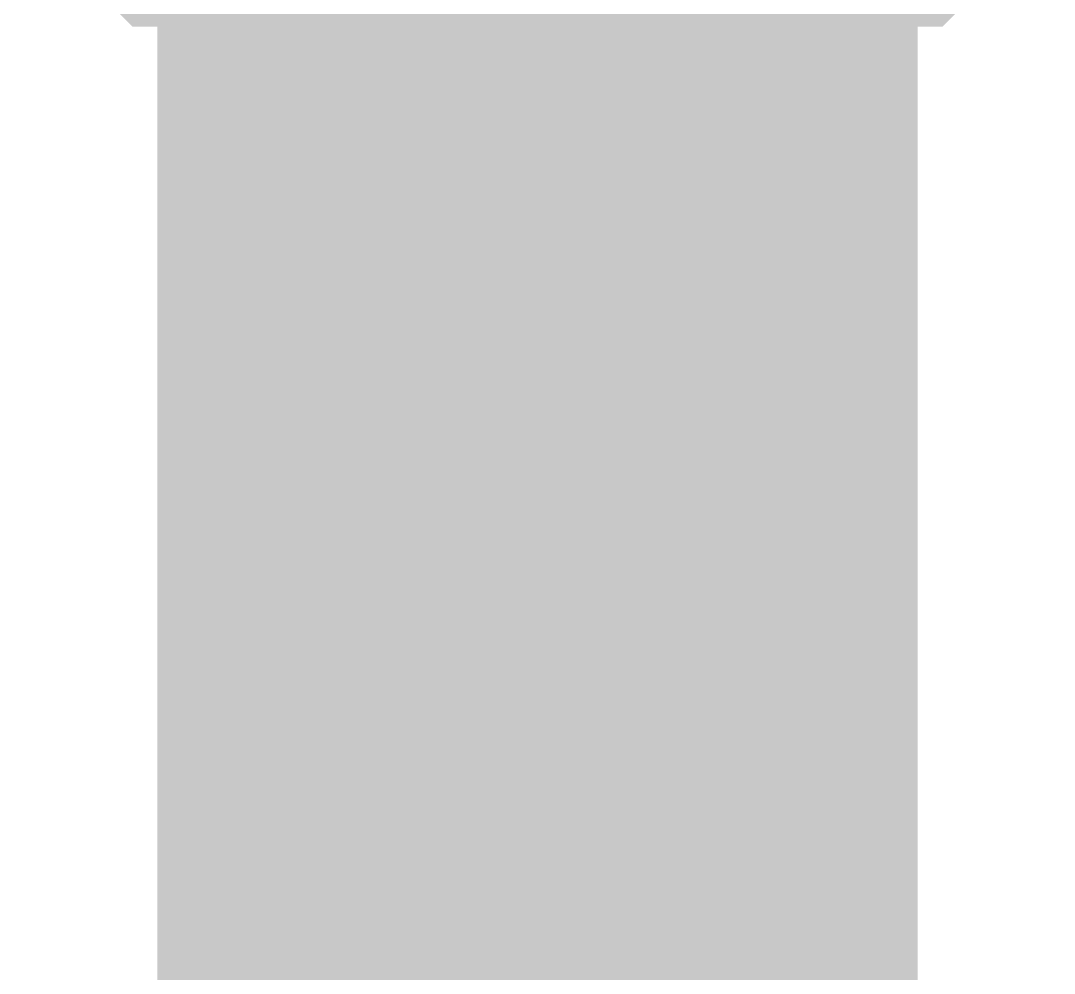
# Model space of a CAD drawing. Header units: inches. Extents: x 0 to 841, y 0 to 594.
# Drawn here: x 259.507 to 260.526, y 60.703 to 61.641 of the extents above; entities that cross this region are included whole.
import ezdxf

# ---------------------------------------------------------------- set-up
doc = ezdxf.new("R2010")
doc.units = ezdxf.units.IN
doc.layers.add('Sheet', color=255, linetype='Continuous')

msp = doc.modelspace()

# ---------------------------------------------------------------- linework, layer by layer
at = {"layer": 'Sheet'}
for points in [[(260.0165, 57.4955, 0.7493, 0.7493, 0), (260.0165, 62.4814, 0.7493, 0.7493, 0)], [(260.0165, 57.4955, 0.2997, 0.2997, 0), (260.0165, 62.4814, 0.2997, 0.2997, 0)], [(260.0165, 61.7178, 0.2997, 0.2997, 0), (259.9716, 61.7178, 0.2997, 0.2997, 0), (259.9267, 61.7178, 0.2997, 0.2997, 0), (259.9042, 61.7178, 0.2997, 0.2997, 0), (259.8593, 61.7402, 0.2997, 0.2997, 0), (259.8144, 61.7402, 0.2997, 0.2997, 0), (259.7919, 61.7627, 0.2997, 0.2997, 0), (259.747, 61.7627, 0.2997, 0.2997, 0), (259.7246, 61.7852, 0.2997, 0.2997, 0), (259.6796, 61.7852, 0.2997, 0.2997, 0), (259.6572, 61.8076, 0.2997, 0.2997, 0)], [(260.0165, 61.7178, 0.2997, 0.2997, 0), (259.9716, 61.7178, 0.2997, 0.2997, 0), (259.9267, 61.7178, 0.2997, 0.2997, 0), (259.9042, 61.7178, 0.2997, 0.2997, 0), (259.8593, 61.7402, 0.2997, 0.2997, 0), (259.8144, 61.7402, 0.2997, 0.2997, 0), (259.7919, 61.7627, 0.2997, 0.2997, 0), (259.747, 61.7627, 0.2997, 0.2997, 0), (259.7246, 61.7852, 0.2997, 0.2997, 0), (259.6796, 61.7852, 0.2997, 0.2997, 0), (259.6572, 61.8076, 0.2997, 0.2997, 0)], [(260.0165, 61.7178, 0.2997, 0.2997, 0), (259.9716, 61.7178, 0.2997, 0.2997, 0), (259.9267, 61.7178, 0.2997, 0.2997, 0), (259.9042, 61.7178, 0.2997, 0.2997, 0), (259.8593, 61.7402, 0.2997, 0.2997, 0), (259.8144, 61.7402, 0.2997, 0.2997, 0), (259.7919, 61.7627, 0.2997, 0.2997, 0), (259.747, 61.7627, 0.2997, 0.2997, 0), (259.7246, 61.7852, 0.2997, 0.2997, 0), (259.6796, 61.7852, 0.2997, 0.2997, 0), (259.6572, 61.8076, 0.2997, 0.2997, 0)], [(260.0165, 61.7178, 0.2997, 0.2997, 0), (259.9716, 61.7178, 0.2997, 0.2997, 0), (259.9267, 61.7178, 0.2997, 0.2997, 0), (259.9042, 61.7178, 0.2997, 0.2997, 0), (259.8593, 61.7402, 0.2997, 0.2997, 0), (259.8144, 61.7402, 0.2997, 0.2997, 0), (259.7919, 61.7627, 0.2997, 0.2997, 0), (259.747, 61.7627, 0.2997, 0.2997, 0), (259.7246, 61.7852, 0.2997, 0.2997, 0), (259.6796, 61.7852, 0.2997, 0.2997, 0), (259.6572, 61.8076, 0.2997, 0.2997, 0)], [(260.0165, 61.7178, 0.2997, 0.2997, 0), (259.9716, 61.7178, 0.2997, 0.2997, 0), (259.9267, 61.7178, 0.2997, 0.2997, 0), (259.9042, 61.7178, 0.2997, 0.2997, 0), (259.8593, 61.7402, 0.2997, 0.2997, 0), (259.8144, 61.7402, 0.2997, 0.2997, 0), (259.7919, 61.7627, 0.2997, 0.2997, 0), (259.747, 61.7627, 0.2997, 0.2997, 0), (259.7246, 61.7852, 0.2997, 0.2997, 0), (259.6796, 61.7852, 0.2997, 0.2997, 0), (259.6572, 61.8076, 0.2997, 0.2997, 0)], [(260.3758, 61.8076, 0.2997, 0.2997, 0), (260.3534, 61.7852, 0.2997, 0.2997, 0), (260.3085, 61.7852, 0.2997, 0.2997, 0), (260.286, 61.7627, 0.2997, 0.2997, 0), (260.2411, 61.7627, 0.2997, 0.2997, 0), (260.2186, 61.7402, 0.2997, 0.2997, 0), (260.1737, 61.7402, 0.2997, 0.2997, 0), (260.1288, 61.7178, 0.2997, 0.2997, 0), (260.1063, 61.7178, 0.2997, 0.2997, 0), (260.0614, 61.7178, 0.2997, 0.2997, 0), (260.0165, 61.7178, 0.2997, 0.2997, 0)], [(260.3758, 61.8076, 0.2997, 0.2997, 0), (260.3534, 61.7852, 0.2997, 0.2997, 0), (260.3085, 61.7852, 0.2997, 0.2997, 0), (260.286, 61.7627, 0.2997, 0.2997, 0), (260.2411, 61.7627, 0.2997, 0.2997, 0), (260.2186, 61.7402, 0.2997, 0.2997, 0), (260.1737, 61.7402, 0.2997, 0.2997, 0), (260.1288, 61.7178, 0.2997, 0.2997, 0), (260.1063, 61.7178, 0.2997, 0.2997, 0), (260.0614, 61.7178, 0.2997, 0.2997, 0), (260.0165, 61.7178, 0.2997, 0.2997, 0)], [(260.3758, 61.8076, 0.2997, 0.2997, 0), (260.3534, 61.7852, 0.2997, 0.2997, 0), (260.3085, 61.7852, 0.2997, 0.2997, 0), (260.286, 61.7627, 0.2997, 0.2997, 0), (260.2411, 61.7627, 0.2997, 0.2997, 0), (260.2186, 61.7402, 0.2997, 0.2997, 0), (260.1737, 61.7402, 0.2997, 0.2997, 0), (260.1288, 61.7178, 0.2997, 0.2997, 0), (260.1063, 61.7178, 0.2997, 0.2997, 0), (260.0614, 61.7178, 0.2997, 0.2997, 0), (260.0165, 61.7178, 0.2997, 0.2997, 0)], [(260.3758, 61.8076, 0.2997, 0.2997, 0), (260.3534, 61.7852, 0.2997, 0.2997, 0), (260.3085, 61.7852, 0.2997, 0.2997, 0), (260.286, 61.7627, 0.2997, 0.2997, 0), (260.2411, 61.7627, 0.2997, 0.2997, 0), (260.2186, 61.7402, 0.2997, 0.2997, 0), (260.1737, 61.7402, 0.2997, 0.2997, 0), (260.1288, 61.7178, 0.2997, 0.2997, 0), (260.1063, 61.7178, 0.2997, 0.2997, 0), (260.0614, 61.7178, 0.2997, 0.2997, 0), (260.0165, 61.7178, 0.2997, 0.2997, 0)], [(260.3758, 61.8076, 0.2997, 0.2997, 0), (260.3534, 61.7852, 0.2997, 0.2997, 0), (260.3085, 61.7852, 0.2997, 0.2997, 0), (260.286, 61.7627, 0.2997, 0.2997, 0), (260.2411, 61.7627, 0.2997, 0.2997, 0), (260.2186, 61.7402, 0.2997, 0.2997, 0), (260.1737, 61.7402, 0.2997, 0.2997, 0), (260.1288, 61.7178, 0.2997, 0.2997, 0), (260.1063, 61.7178, 0.2997, 0.2997, 0), (260.0614, 61.7178, 0.2997, 0.2997, 0), (260.0165, 61.7178, 0.2997, 0.2997, 0)]]:
    msp.add_lwpolyline(points, format="xyseb", dxfattribs=at)

doc.saveas('drawing.dxf')
